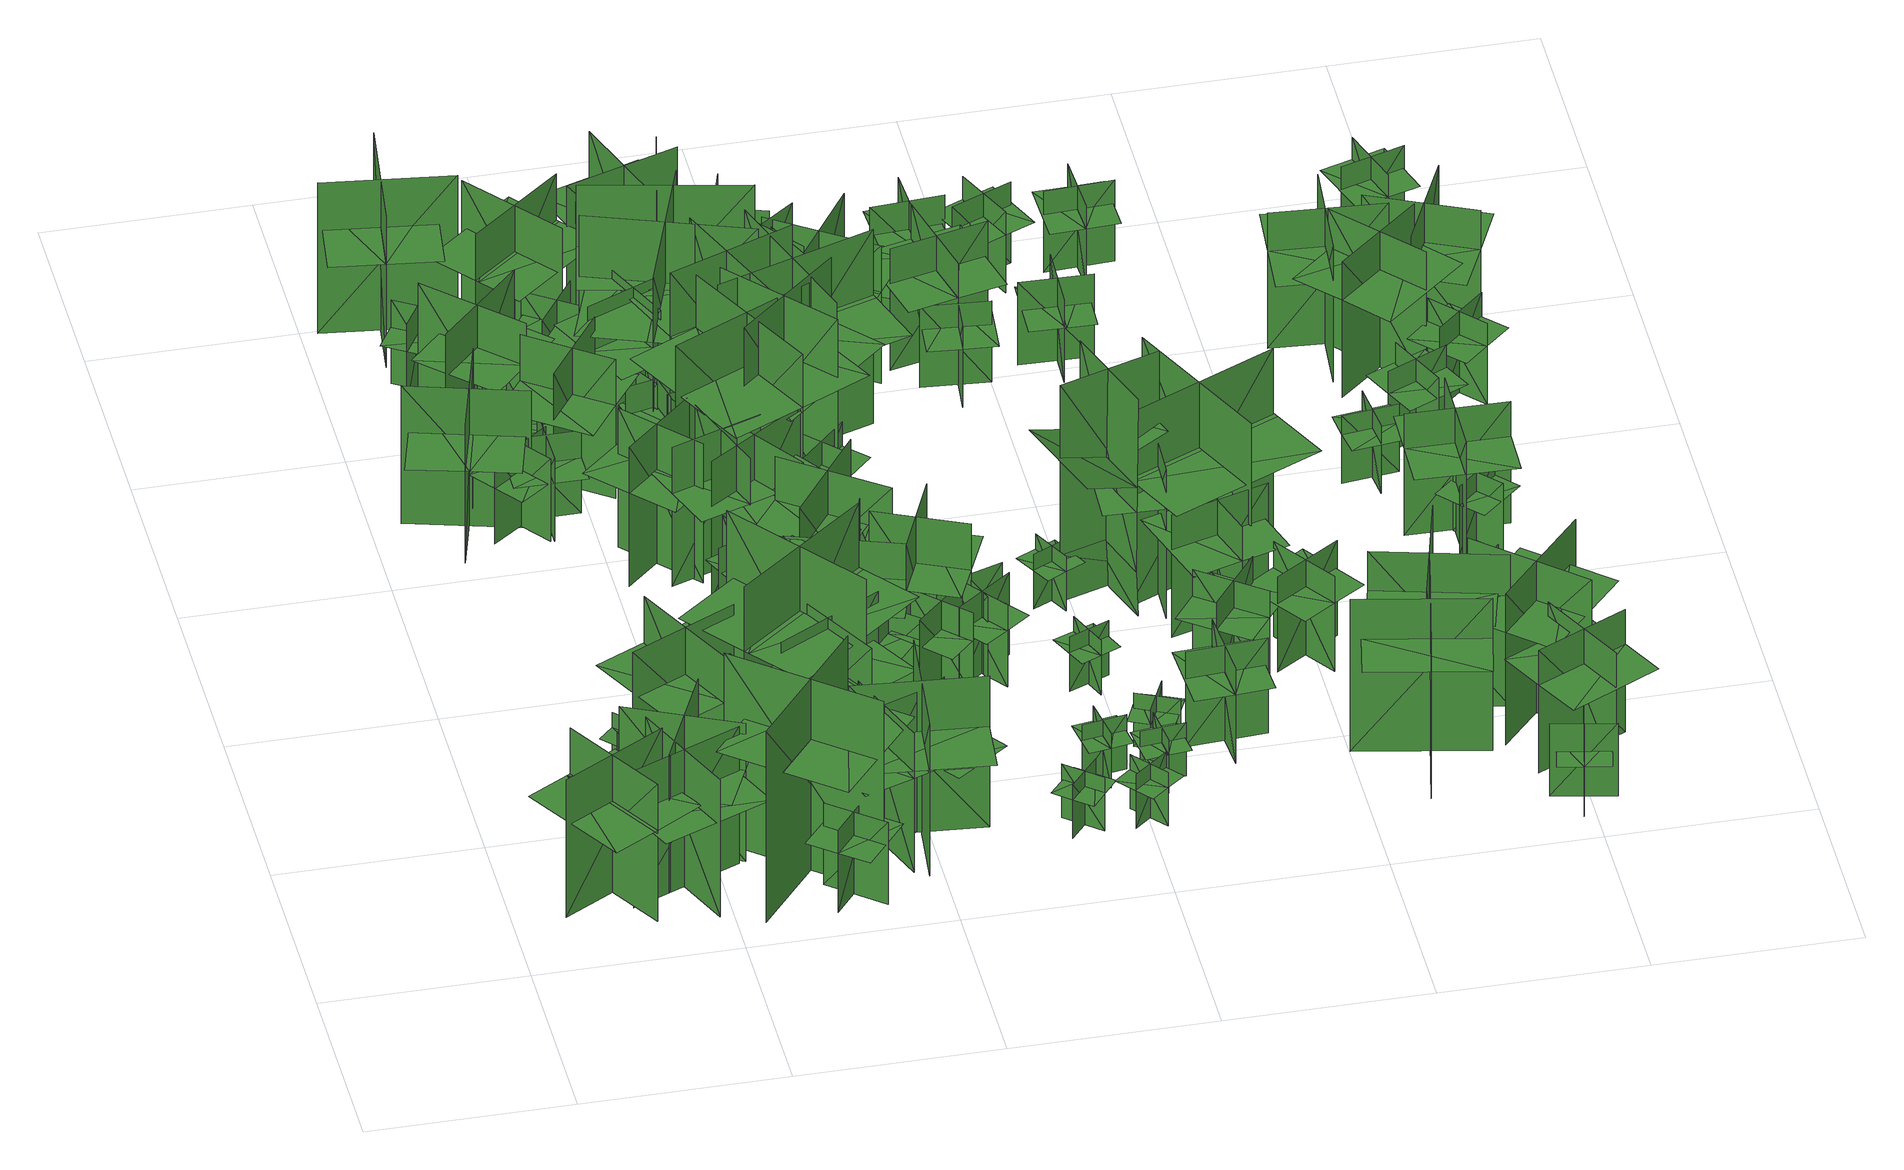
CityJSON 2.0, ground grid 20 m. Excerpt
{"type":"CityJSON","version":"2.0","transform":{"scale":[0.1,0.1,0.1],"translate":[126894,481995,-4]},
"CityObjects":{
"tree1":{"type":"SolitaryVegetationObject","geometry":[{"type":"MultiSurface","lod":"1","boundaries":[[[0,1,2]],[[0,2,3]],[[4,5,6]],[[4,6,7]],[[8,9,10]],[[8,10,11]],[[8,9,12]],[[8,12,13]]]}]},
"tree2":{"type":"SolitaryVegetationObject","geometry":[{"type":"MultiSurface","lod":"1","boundaries":[[[14,15,16]],[[14,16,17]],[[18,19,20]],[[18,20,21]],[[22,23,24]],[[22,24,25]],[[22,23,26]],[[22,26,27]]]}]},
"tree3":{"type":"SolitaryVegetationObject","geometry":[{"type":"MultiSurface","lod":"1","boundaries":[[[28,29,30]],[[28,30,31]],[[32,33,34]],[[32,34,35]],[[36,37,38]],[[36,38,39]],[[36,37,40]],[[36,40,41]]]}]},
"tree4":{"type":"SolitaryVegetationObject","geometry":[{"type":"MultiSurface","lod":"1","boundaries":[[[42,43,44]],[[42,44,45]],[[46,47,48]],[[46,48,49]],[[50,51,52]],[[50,52,53]],[[50,53,54]],[[50,54,55]]]}]},
"tree5":{"type":"SolitaryVegetationObject","geometry":[{"type":"MultiSurface","lod":"1","boundaries":[[[56,57,58]],[[56,58,59]],[[60,61,62]],[[60,62,63]],[[64,65,66]],[[64,66,67]],[[64,67,68]],[[64,68,69]]]}]},
"tree6":{"type":"SolitaryVegetationObject","geometry":[{"type":"MultiSurface","lod":"1","boundaries":[[[70,71,72]],[[70,72,73]],[[74,75,76]],[[74,76,77]],[[78,79,80]],[[78,80,81]],[[78,81,82]],[[78,82,83]]]}]},
"tree7":{"type":"SolitaryVegetationObject","geometry":[{"type":"MultiSurface","lod":"1","boundaries":[[[84,85,86]],[[84,86,87]],[[88,89,90]],[[88,90,91]],[[92,93,94]],[[92,94,95]],[[92,93,96]],[[92,96,97]]]}]},
"tree8":{"type":"SolitaryVegetationObject","geometry":[{"type":"MultiSurface","lod":"1","boundaries":[[[98,99,100]],[[98,100,101]],[[102,103,104]],[[102,104,105]],[[106,107,108]],[[106,108,109]],[[106,107,110]],[[106,110,111]]]}]},
"tree9":{"type":"SolitaryVegetationObject","geometry":[{"type":"MultiSurface","lod":"1","boundaries":[[[112,113,114]],[[112,114,115]],[[116,117,118]],[[116,118,119]],[[120,121,122]],[[120,122,123]],[[120,123,124]],[[120,124,125]]]}]},
"tree10":{"type":"SolitaryVegetationObject","geometry":[{"type":"MultiSurface","lod":"1","boundaries":[[[126,127,128]],[[126,128,129]],[[130,131,132]],[[130,132,133]],[[134,135,136]],[[134,136,137]],[[134,138,139]],[[134,139,135]]]}]},
"tree11":{"type":"SolitaryVegetationObject","geometry":[{"type":"MultiSurface","lod":"1","boundaries":[[[140,141,142]],[[140,142,143]],[[144,145,146]],[[144,146,147]],[[148,149,150]],[[148,150,151]],[[148,149,152]],[[148,152,153]]]}]},
"tree12":{"type":"SolitaryVegetationObject","geometry":[{"type":"MultiSurface","lod":"1","boundaries":[[[154,155,156]],[[154,156,157]],[[158,159,160]],[[158,160,161]],[[162,163,164]],[[162,164,165]],[[162,165,166]],[[162,166,167]]]}]},
"tree13":{"type":"SolitaryVegetationObject","geometry":[{"type":"MultiSurface","lod":"1","boundaries":[[[168,169,170]],[[168,170,171]],[[172,173,174]],[[172,174,175]],[[176,177,178]],[[176,178,179]],[[176,180,181]],[[176,181,177]]]}]},
"tree14":{"type":"SolitaryVegetationObject","geometry":[{"type":"MultiSurface","lod":"1","boundaries":[[[182,183,184]],[[182,184,185]],[[186,187,188]],[[186,188,189]],[[190,191,192]],[[190,192,193]],[[190,191,194]],[[190,194,195]]]}]},
"tree15":{"type":"SolitaryVegetationObject","geometry":[{"type":"MultiSurface","lod":"1","boundaries":[[[196,197,198]],[[196,198,199]],[[200,201,202]],[[200,202,203]],[[204,205,206]],[[204,206,207]],[[204,205,208]],[[204,208,209]]]}]},
"tree16":{"type":"SolitaryVegetationObject","geometry":[{"type":"MultiSurface","lod":"1","boundaries":[[[210,211,212]],[[210,212,213]],[[214,215,216]],[[214,216,217]],[[218,219,220]],[[218,220,221]],[[218,221,222]],[[218,222,223]]]}]},
"tree17":{"type":"SolitaryVegetationObject","geometry":[{"type":"MultiSurface","lod":"1","boundaries":[[[224,225,226]],[[224,226,227]],[[228,229,230]],[[228,230,231]],[[232,233,234]],[[232,234,235]],[[232,235,236]],[[232,236,237]]]}]},
"tree18":{"type":"SolitaryVegetationObject","geometry":[{"type":"MultiSurface","lod":"1","boundaries":[[[238,239,240]],[[238,240,241]],[[242,243,244]],[[242,244,245]],[[246,247,248]],[[246,248,249]],[[246,249,250]],[[246,250,251]]]}]},
"tree19":{"type":"SolitaryVegetationObject","geometry":[{"type":"MultiSurface","lod":"1","boundaries":[[[252,253,254]],[[252,254,255]],[[256,257,258]],[[256,258,259]],[[260,261,262]],[[260,262,263]],[[260,261,264]],[[260,264,265]]]}]},
"tree20":{"type":"SolitaryVegetationObject","geometry":[{"type":"MultiSurface","lod":"1","boundaries":[[[266,267,268]],[[266,268,269]],[[270,271,272]],[[270,272,273]],[[274,275,276]],[[274,276,277]],[[274,278,279]],[[274,279,275]]]}]},
"tree21":{"type":"SolitaryVegetationObject","geometry":[{"type":"MultiSurface","lod":"1","boundaries":[[[280,281,282]],[[280,282,283]],[[284,285,286]],[[284,286,287]],[[288,289,290]],[[288,290,291]],[[288,292,293]],[[288,293,289]]]}]},
"tree22":{"type":"SolitaryVegetationObject","geometry":[{"type":"MultiSurface","lod":"1","boundaries":[[[294,295,296]],[[294,296,297]],[[298,299,300]],[[298,300,301]],[[302,303,304]],[[302,304,305]],[[302,303,306]],[[302,306,307]]]}]},
"tree23":{"type":"SolitaryVegetationObject","geometry":[{"type":"MultiSurface","lod":"1","boundaries":[[[308,309,310]],[[308,310,311]],[[312,313,314]],[[312,314,315]],[[316,317,318]],[[316,318,319]],[[316,317,320]],[[316,320,321]]]}]},
"tree24":{"type":"SolitaryVegetationObject","geometry":[{"type":"MultiSurface","lod":"1","boundaries":[[[322,323,324]],[[322,324,325]],[[326,327,328]],[[326,328,329]],[[330,331,332]],[[330,332,333]],[[330,333,334]],[[330,334,335]]]}]},
"tree25":{"type":"SolitaryVegetationObject","geometry":[{"type":"MultiSurface","lod":"1","boundaries":[[[336,337,338]],[[336,338,339]],[[340,341,342]],[[340,342,343]],[[344,345,346]],[[344,346,347]],[[344,348,349]],[[344,349,345]]]}]},
"tree26":{"type":"SolitaryVegetationObject","geometry":[{"type":"MultiSurface","lod":"1","boundaries":[[[350,351,352]],[[350,352,353]],[[354,355,356]],[[354,356,357]],[[358,359,360]],[[358,360,361]],[[358,359,362]],[[358,362,363]]]}]},
"tree27":{"type":"SolitaryVegetationObject","geometry":[{"type":"MultiSurface","lod":"1","boundaries":[[[364,365,366]],[[364,366,367]],[[368,369,370]],[[368,370,371]],[[372,373,374]],[[372,374,375]],[[372,373,376]],[[372,376,377]]]}]},
"tree28":{"type":"SolitaryVegetationObject","geometry":[{"type":"MultiSurface","lod":"1","boundaries":[[[378,379,380]],[[378,380,381]],[[382,383,384]],[[382,384,385]],[[386,387,388]],[[386,388,389]],[[386,389,390]],[[386,390,391]]]}]},
"tree29":{"type":"SolitaryVegetationObject","geometry":[{"type":"MultiSurface","lod":"1","boundaries":[[[392,393,394]],[[392,394,395]],[[396,397,398]],[[396,398,399]],[[400,401,402]],[[400,402,403]],[[400,401,404]],[[400,404,405]]]}]},
"tree30":{"type":"SolitaryVegetationObject","geometry":[{"type":"MultiSurface","lod":"1","boundaries":[[[406,407,408]],[[406,408,409]],[[410,411,412]],[[410,412,413]],[[414,415,416]],[[414,416,417]],[[414,418,419]],[[414,419,415]]]}]},
"tree31":{"type":"SolitaryVegetationObject","geometry":[{"type":"MultiSurface","lod":"1","boundaries":[[[420,421,422]],[[420,422,423]],[[424,425,426]],[[424,426,427]],[[428,429,430]],[[428,430,431]],[[428,432,433]],[[428,433,429]]]}]},
"tree32":{"type":"SolitaryVegetationObject","geometry":[{"type":"MultiSurface","lod":"1","boundaries":[[[434,435,436]],[[434,436,437]],[[438,439,440]],[[438,440,441]],[[442,443,444]],[[442,444,445]],[[442,445,446]],[[442,446,447]]]}]},
"tree33":{"type":"SolitaryVegetationObject","geometry":[{"type":"MultiSurface","lod":"1","boundaries":[[[448,449,450]],[[448,450,451]],[[452,453,454]],[[452,454,455]],[[456,457,458]],[[456,458,459]],[[456,459,460]],[[456,460,461]]]}]},
"tree34":{"type":"SolitaryVegetationObject","geometry":[{"type":"MultiSurface","lod":"1","boundaries":[[[462,463,464]],[[462,464,465]],[[466,467,468]],[[466,468,469]],[[470,471,472]],[[470,472,473]],[[470,473,474]],[[470,474,475]]]}]},
"tree35":{"type":"SolitaryVegetationObject","geometry":[{"type":"MultiSurface","lod":"1","boundaries":[[[476,477,478]],[[476,478,479]],[[480,481,482]],[[480,482,483]],[[484,485,486]],[[484,486,487]],[[484,487,488]],[[484,488,489]]]}]},
"tree36":{"type":"SolitaryVegetationObject","geometry":[{"type":"MultiSurface","lod":"1","boundaries":[[[490,491,492]],[[490,492,493]],[[494,495,496]],[[494,496,497]],[[498,499,500]],[[498,500,501]],[[498,501,502]],[[498,502,503]]]}]},
"tree37":{"type":"SolitaryVegetationObject","geometry":[{"type":"MultiSurface","lod":"1","boundaries":[[[504,505,506]],[[504,506,507]],[[508,509,510]],[[508,510,511]],[[512,513,514]],[[512,514,515]],[[512,516,517]],[[512,517,513]]]}]},
"tree38":{"type":"SolitaryVegetationObject","geometry":[{"type":"MultiSurface","lod":"1","boundaries":[[[518,519,520]],[[518,520,521]],[[522,523,524]],[[522,524,525]],[[526,527,528]],[[526,528,529]],[[526,527,530]],[[526,530,531]]]}]},
"tree39":{"type":"SolitaryVegetationObject","geometry":[{"type":"MultiSurface","lod":"1","boundaries":[[[532,533,534]],[[532,534,535]],[[536,537,538]],[[536,538,539]],[[540,541,542]],[[540,542,543]],[[540,544,545]],[[540,545,541]]]}]},
"tree40":{"type":"SolitaryVegetationObject","geometry":[{"type":"MultiSurface","lod":"1","boundaries":[[[546,547,548]],[[546,548,549]],[[550,551,552]],[[550,552,553]],[[554,555,556]],[[554,556,557]],[[554,557,558]],[[554,558,559]]]}]},
"tree41":{"type":"SolitaryVegetationObject","geometry":[{"type":"MultiSurface","lod":"1","boundaries":[[[560,561,562]],[[560,562,563]],[[564,565,566]],[[564,566,567]],[[568,569,570]],[[568,570,571]],[[568,571,572]],[[568,572,573]]]}]},
"tree42":{"type":"SolitaryVegetationObject","geometry":[{"type":"MultiSurface","lod":"1","boundaries":[[[574,575,576]],[[574,576,577]],[[578,579,580]],[[578,580,581]],[[582,583,584]],[[582,584,585]],[[582,585,586]],[[582,586,587]]]}]},
"tree43":{"type":"SolitaryVegetationObject","geometry":[{"type":"MultiSurface","lod":"1","boundaries":[[[588,589,590]],[[588,590,591]],[[592,593,594]],[[592,594,595]],[[596,597,598]],[[596,598,599]],[[596,599,600]],[[596,600,601]]]}]},
"tree44":{"type":"SolitaryVegetationObject","geometry":[{"type":"MultiSurface","lod":"1","boundaries":[[[602,603,604]],[[602,604,605]],[[606,607,608]],[[606,608,609]],[[610,611,612]],[[610,612,613]],[[610,611,614]],[[610,614,615]]]}]},
"tree45":{"type":"SolitaryVegetationObject","geometry":[{"type":"MultiSurface","lod":"1","boundaries":[[[616,617,618]],[[616,618,619]],[[620,621,622]],[[620,622,623]],[[624,625,626]],[[624,626,627]],[[624,627,628]],[[624,628,629]]]}]},
"tree46":{"type":"SolitaryVegetationObject","geometry":[{"type":"MultiSurface","lod":"1","boundaries":[[[630,631,632]],[[630,632,633]],[[634,635,636]],[[634,636,637]],[[638,639,640]],[[638,640,641]],[[638,639,642]],[[638,642,643]]]}]},
"tree47":{"type":"SolitaryVegetationObject","geometry":[{"type":"MultiSurface","lod":"1","boundaries":[[[644,645,646]],[[644,646,647]],[[648,649,650]],[[648,650,651]],[[652,653,654]],[[652,654,655]],[[652,655,656]],[[652,656,657]]]}]},
"tree48":{"type":"SolitaryVegetationObject","geometry":[{"type":"MultiSurface","lod":"1","boundaries":[[[658,659,660]],[[658,660,661]],[[662,663,664]],[[662,664,665]],[[666,667,668]],[[666,668,669]],[[666,669,670]],[[666,670,671]]]}]},
"tree49":{"type":"SolitaryVegetationObject","geometry":[{"type":"MultiSurface","lod":"1","boundaries":[[[672,673,674]],[[672,674,675]],[[676,677,678]],[[676,678,679]],[[680,681,682]],[[680,682,683]],[[680,681,684]],[[680,684,685]]]}]},
"tree50":{"type":"SolitaryVegetationObject","geometry":[{"type":"MultiSurface","lod":"1","boundaries":[[[686,687,688]],[[686,688,689]],[[690,691,692]],[[690,692,693]],[[694,695,696]],[[694,696,697]],[[694,698,699]],[[694,699,695]]]}]},
"tree51":{"type":"SolitaryVegetationObject","geometry":[{"type":"MultiSurface","lod":"1","boundaries":[[[700,701,702]],[[700,702,703]],[[704,705,706]],[[704,706,707]],[[708,709,710]],[[708,710,711]],[[708,712,713]],[[708,713,709]]]}]},
"tree52":{"type":"SolitaryVegetationObject","geometry":[{"type":"MultiSurface","lod":"1","boundaries":[[[714,715,716]],[[714,716,717]],[[718,719,720]],[[718,720,721]],[[722,723,724]],[[722,724,725]],[[722,725,726]],[[722,726,727]]]}]},
"tree53":{"type":"SolitaryVegetationObject","geometry":[{"type":"MultiSurface","lod":"1","boundaries":[[[728,729,730]],[[728,730,731]],[[732,733,734]],[[732,734,735]],[[736,737,738]],[[736,738,739]],[[736,739,740]],[[736,740,741]]]}]},
"tree54":{"type":"SolitaryVegetationObject","geometry":[{"type":"MultiSurface","lod":"1","boundaries":[[[742,743,744]],[[742,744,745]],[[746,747,748]],[[746,748,749]],[[750,751,752]],[[750,752,753]],[[750,754,755]],[[750,755,751]]]}]},
"tree55":{"type":"SolitaryVegetationObject","geometry":[{"type":"MultiSurface","lod":"1","boundaries":[[[756,757,758]],[[756,758,759]],[[760,761,762]],[[760,762,763]],[[764,765,766]],[[764,766,767]],[[764,767,768]],[[764,768,769]]]}]},
"tree56":{"type":"SolitaryVegetationObject","geometry":[{"type":"MultiSurface","lod":"1","boundaries":[[[770,771,772]],[[770,772,773]],[[774,775,776]],[[774,776,777]],[[778,779,780]],[[778,780,781]],[[778,779,782]],[[778,782,783]]]}]},
"tree57":{"type":"SolitaryVegetationObject","geometry":[{"type":"MultiSurface","lod":"1","boundaries":[[[784,785,786]],[[784,786,787]],[[788,789,790]],[[788,790,791]],[[792,793,794]],[[792,794,795]],[[792,795,796]],[[792,796,797]]]}]},
"tree58":{"type":"SolitaryVegetationObject","geometry":[{"type":"MultiSurface","lod":"1","boundaries":[[[798,799,800]],[[798,800,801]],[[802,803,804]],[[802,804,805]],[[806,807,808]],[[806,808,809]],[[806,809,810]],[[806,810,811]]]}]},
"tree59":{"type":"SolitaryVegetationObject","geometry":[{"type":"MultiSurface","lod":"1","boundaries":[[[812,813,814]],[[812,814,815]],[[816,817,818]],[[816,818,819]],[[820,821,822]],[[820,822,823]],[[820,823,824]],[[820,824,825]]]}]},
"tree60":{"type":"SolitaryVegetationObject","geometry":[{"type":"MultiSurface","lod":"1","boundaries":[[[826,827,828]],[[826,828,829]],[[830,831,832]],[[830,832,833]],[[834,835,836]],[[834,836,837]],[[834,837,838]],[[834,838,839]]]}]},
"tree61":{"type":"SolitaryVegetationObject","geometry":[{"type":"MultiSurface","lod":"1","boundaries":[[[840,841,842]],[[840,842,843]],[[844,845,846]],[[844,846,847]],[[848,849,850]],[[848,850,851]],[[848,849,852]],[[848,852,853]]]}]},
"tree62":{"type":"SolitaryVegetationObject","geometry":[{"type":"MultiSurface","lod":"1","boundaries":[[[854,855,856]],[[854,856,857]],[[858,859,860]],[[858,860,861]],[[862,863,864]],[[862,864,865]],[[862,865,866]],[[862,866,867]]]}]},
"tree63":{"type":"SolitaryVegetationObject","geometry":[{"type":"MultiSurface","lod":"1","boundaries":[[[868,869,870]],[[868,870,871]],[[872,873,874]],[[872,874,875]],[[876,877,878]],[[876,878,879]],[[876,879,880]],[[876,880,881]]]}]},
"tree64":{"type":"SolitaryVegetationObject","geometry":[{"type":"MultiSurface","lod":"1","boundaries":[[[882,883,884]],[[882,884,885]],[[886,887,888]],[[886,888,889]],[[890,891,892]],[[890,892,893]],[[890,894,895]],[[890,895,891]]]}]},
"tree65":{"type":"SolitaryVegetationObject","geometry":[{"type":"MultiSurface","lod":"1","boundaries":[[[896,897,898]],[[896,898,899]],[[900,901,902]],[[900,902,903]],[[904,905,906]],[[904,906,907]],[[904,908,909]],[[904,909,905]]]}]},
"tree66":{"type":"SolitaryVegetationObject","geometry":[{"type":"MultiSurface","lod":"1","boundaries":[[[910,911,912]],[[910,912,913]],[[914,915,916]],[[914,916,917]],[[918,919,920]],[[918,920,921]],[[918,921,922]],[[918,922,923]]]}]},
"tree67":{"type":"SolitaryVegetationObject","geometry":[{"type":"MultiSurface","lod":"1","boundaries":[[[924,925,926]],[[924,926,927]],[[928,929,930]],[[928,930,931]],[[932,933,934]],[[932,934,935]],[[932,935,936]],[[932,936,937]]]}]},
"tree68":{"type":"SolitaryVegetationObject","geometry":[{"type":"MultiSurface","lod":"1","boundaries":[[[938,939,940]],[[938,940,941]],[[942,943,944]],[[942,944,945]],[[946,947,948]],[[946,948,949]],[[946,947,950]],[[946,950,951]]]}]},
"tree69":{"type":"SolitaryVegetationObject","geometry":[{"type":"MultiSurface","lod":"1","boundaries":[[[952,953,954]],[[952,954,955]],[[956,957,958]],[[956,958,959]],[[960,961,962]],[[960,962,963]],[[960,963,964]],[[960,964,965]]]}]},
"tree70":{"type":"SolitaryVegetationObject","geometry":[{"type":"MultiSurface","lod":"1","boundaries":[[[966,967,968]],[[966,968,969]],[[970,971,972]],[[970,972,973]],[[974,975,976]],[[974,976,977]],[[974,977,978]],[[974,978,979]]]}]},
"tree71":{"type":"SolitaryVegetationObject","geometry":[{"type":"MultiSurface","lod":"1","boundaries":[[[980,981,982]],[[980,982,983]],[[984,985,986]],[[984,986,987]],[[988,989,990]],[[988,990,991]],[[988,989,992]],[[988,992,993]]]}]},
"tree72":{"type":"SolitaryVegetationObject","geometry":[{"type":"MultiSurface","lod":"1","boundaries":[[[994,995,996]],[[994,996,997]],[[998,999,1000]],[[998,1000,1001]],[[1002,1003,1004]],[[1002,1004,1005]],[[1002,1005,1006]],[[1002,1006,1007]]]}]},
"tree73":{"type":"SolitaryVegetationObject","geometry":[{"type":"MultiSurface","lod":"1","boundaries":[[[1008,1009,1010]],[[1008,1010,1011]],[[1012,1013,1014]],[[1012,1014,1015]],[[1016,1017,1018]],[[1016,1018,1019]],[[1016,1019,1020]],[[1016,1020,1021]]]}]},
"tree74":{"type":"SolitaryVegetationObject","geometry":[{"type":"MultiSurface","lod":"1","boundaries":[[[1022,1023,1024]],[[1022,1024,1025]],[[1026,1027,1028]],[[1026,1028,1029]],[[1030,1031,1027]],[[1030,1027,1026]],[[1032,1033,1023]],[[1032,1023,1022]],[[1034,1035,1036]],[[1034,1036,1037]],[[1038,1039,1040]],[[1038,1040,1041]]]}]},
"tree75":{"type":"SolitaryVegetationObject","geometry":[{"type":"MultiSurface","lod":"1","boundaries":[[[1042,1043,1044]],[[1042,1044,1045]],[[1046,1047,1048]],[[1046,1048,1049]],[[1050,1051,1052]],[[1050,1052,1053]],[[1050,1051,1054]],[[1050,1054,1055]]]}]},
"tree76":{"type":"SolitaryVegetationObject","geometry":[{"type":"MultiSurface","lod":"1","boundaries":[[[1056,1057,1058]],[[1056,1058,1059]],[[1060,1061,1062]],[[1060,1062,1063]],[[1064,1065,1066]],[[1064,1066,1067]],[[1064,1067,1068]],[[1064,1068,1069]]]}]},
"tree77":{"type":"SolitaryVegetationObject","geometry":[{"type":"MultiSurface","lod":"1","boundaries":[[[1070,1071,1072]],[[1070,1072,1073]],[[1074,1075,1076]],[[1074,1076,1077]],[[1078,1079,1080]],[[1078,1080,1081]],[[1078,1081,1082]],[[1078,1082,1083]]]}]},
"tree78":{"type":"SolitaryVegetationObject","geometry":[{"type":"MultiSurface","lod":"1","boundaries":[[[1084,1085,1086]],[[1084,1086,1087]],[[1088,1089,1090]],[[1088,1090,1091]],[[1092,1093,1094]],[[1092,1094,1095]],[[1092,1093,1096]],[[1092,1096,1097]]]}]},
"tree79":{"type":"SolitaryVegetationObject","geometry":[{"type":"MultiSurface","lod":"1","boundaries":[[[1098,1099,1100]],[[1098,1100,1101]],[[1102,1103,1104]],[[1102,1104,1105]],[[1106,1107,1108]],[[1106,1108,1109]],[[1106,1109,1110]],[[1106,1110,1111]]]}]},
"tree80":{"type":"SolitaryVegetationObject","geometry":[{"type":"MultiSurface","lod":"1","boundaries":[[[1112,1113,1114]],[[1112,1114,1115]],[[1116,1117,1118]],[[1116,1118,1119]],[[1120,1121,1122]],[[1120,1122,1123]],[[1120,1123,1124]],[[1120,1124,1125]]]}]},
"tree81":{"type":"SolitaryVegetationObject","geometry":[{"type":"MultiSurface","lod":"1","boundaries":[[[1126,1127,1128]],[[1126,1128,1129]],[[1130,1131,1132]],[[1130,1132,1133]],[[1134,1135,1136]],[[1134,1136,1137]],[[1134,1137,1138]],[[1134,1138,1139]]]}]},
"tree82":{"type":"SolitaryVegetationObject","geometry":[{"type":"MultiSurface","lod":"1","boundaries":[[[1140,1141,1142]],[[1140,1142,1143]],[[1144,1145,1146]],[[1144,1146,1147]],[[1148,1149,1150]],[[1148,1150,1151]],[[1148,1149,1152]],[[1148,1152,1153]]]}]},
"tree83":{"type":"SolitaryVegetationObject","geometry":[{"type":"MultiSurface","lod":"1","boundaries":[[[1154,1155,1156]],[[1154,1156,1157]],[[1158,1159,1160]],[[1158,1160,1161]],[[1162,1163,1164]],[[1162,1164,1165]],[[1162,1163,1166]],[[1162,1166,1167]]]}]},
"tree84":{"type":"SolitaryVegetationObject","geometry":[{"type":"MultiSurface","lod":"1","boundaries":[[[1168,1169,1170]],[[1168,1170,1171]],[[1172,1173,1174]],[[1172,1174,1175]],[[1176,1177,1178]],[[1176,1178,1179]],[[1176,1179,1180]],[[1176,1180,1181]]]}]},
"tree85":{"type":"SolitaryVegetationObject","geometry":[{"type":"MultiSurface","lod":"1","boundaries":[[[1182,1183,1184]],[[1182,1184,1185]],[[1186,1187,1188]],[[1186,1188,1189]],[[1190,1191,1192]],[[1190,1192,1193]],[[1190,1191,1194]],[[1190,1194,1195]]]}]},
"tree86":{"type":"SolitaryVegetationObject","geometry":[{"type":"MultiSurface","lod":"1","boundaries":[[[1196,1197,1198]],[[1196,1198,1199]],[[1200,1201,1202]],[[1200,1202,1203]],[[1204,1205,1206]],[[1204,1206,1207]],[[1204,1207,1208]],[[1204,1208,1209]]]}]},
"tree87":{"type":"SolitaryVegetationObject","geometry":[{"type":"MultiSurface","lod":"1","boundaries":[[[1210,1211,1212]],[[1210,1212,1213]],[[1214,1215,1216]],[[1214,1216,1217]],[[1218,1219,1220]],[[1218,1220,1221]],[[1218,1222,1223]],[[1218,1223,1219]]]}]},
"tree88":{"type":"SolitaryVegetationObject","geometry":[{"type":"MultiSurface","lod":"1","boundaries":[[[1224,1225,1226]],[[1224,1226,1227]],[[1228,1229,1230]],[[1228,1230,1231]],[[1232,1233,1234]],[[1232,1234,1235]],[[1232,1236,1237]],[[1232,1237,1233]]]}]},
"tree89":{"type":"SolitaryVegetationObject","geometry":[{"type":"MultiSurface","lod":"1","boundaries":[[[1238,1239,1240]],[[1238,1240,1241]],[[1242,1243,1244]],[[1242,1244,1245]],[[1246,1247,1248]],[[1246,1248,1249]],[[1246,1249,1250]],[[1246,1250,1251]]]}]},
"tree90":{"type":"SolitaryVegetationObject","geometry":[{"type":"MultiSurface","lod":"1","boundaries":[[[1252,1253,1254]],[[1252,1254,1255]],[[1256,1257,1258]],[[1256,1258,1259]],[[1260,1261,1262]],[[1260,1262,1263]],[[1260,1263,1264]],[[1260,1264,1265]]]}]},
"tree91":{"type":"SolitaryVegetationObject","geometry":[{"type":"MultiSurface","lod":"1","boundaries":[[[1266,1267,1268]],[[1266,1268,1269]],[[1270,1271,1272]],[[1270,1272,1273]],[[1274,1275,1276]],[[1274,1276,1277]],[[1274,1278,1279]],[[1274,1279,1275]]]}]},
"tree92":{"type":"SolitaryVegetationObject","geometry":[{"type":"MultiSurface","lod":"1","boundaries":[[[1280,1281,1282]],[[1280,1282,1283]],[[1284,1285,1286]],[[1284,1286,1287]],[[1288,1289,1290]],[[1288,1290,1291]],[[1288,1292,1293]],[[1288,1293,1289]]]}]},
"tree93":{"type":"SolitaryVegetationObject","geometry":[{"type":"MultiSurface","lod":"1","boundaries":[[[1294,1295,1296]],[[1294,1296,1297]],[[1298,1299,1300]],[[1298,1300,1301]],[[1302,1303,1304]],[[1302,1304,1305]],[[1302,1305,1306]],[[1302,1306,1307]]]}]},
"tree94":{"type":"SolitaryVegetationObject","geometry":[{"type":"MultiSurface","lod":"1","boundaries":[[[1308,1309,1310]],[[1308,1310,1311]],[[1312,1313,1314]],[[1312,1314,1315]],[[1316,1317,1318]],[[1316,1318,1319]],[[1316,1319,1320]],[[1316,1320,1321]]]}]},
"tree95":{"type":"SolitaryVegetationObject","geometry":[{"type":"MultiSurface","lod":"1","boundaries":[[[1322,1323,1324]],[[1322,1324,1325]],[[1326,1327,1328]],[[1326,1328,1329]],[[1330,1331,1332]],[[1330,1332,1333]],[[1330,1333,1334]],[[1330,1334,1335]]]}]},
"tree96":{"type":"SolitaryVegetationObject","geometry":[{"type":"MultiSurface","lod":"1","boundaries":[[[1336,1337,1338]],[[1336,1338,1339]],[[1340,1341,1342]],[[1340,1342,1343]],[[1344,1345,1346]],[[1344,1346,1347]],[[1344,1347,1348]],[[1344,1348,1349]]]}]},
"tree97":{"type":"SolitaryVegetationObject","geometry":[{"type":"MultiSurface","lod":"1","boundaries":[[[1350,1351,1352]],[[1350,1352,1353]],[[1354,1355,1356]],[[1354,1356,1357]],[[1358,1359,1360]],[[1358,1360,1361]],[[1358,1361,1362]],[[1358,1362,1363]]]}]},
"tree98":{"type":"SolitaryVegetationObject","geometry":[{"type":"MultiSurface","lod":"1","boundaries":[[[1364,1365,1366]],[[1364,1366,1367]],[[1368,1369,1370]],[[1368,1370,1371]],[[1372,1373,1374]],[[1372,1374,1375]],[[1372,1375,1376]],[[1372,1376,1377]]]}]},
"tree99":{"type":"SolitaryVegetationObject","geometry":[{"type":"MultiSurface","lod":"1","boundaries":[[[1378,1379,1380]],[[1378,1380,1381]],[[1382,1383,1384]],[[1382,1384,1385]],[[1386,1387,1388]],[[1386,1388,1389]],[[1386,1389,1390]],[[1386,1390,1391]]]}]},
"tree100":{"type":"SolitaryVegetationObject","geometry":[{"type":"MultiSurface","lod":"1","boundaries":[[[1392,1393,1394]],[[1392,1394,1395]],[[1396,1397,1398]],[[1396,1398,1399]],[[1400,1401,1402]],[[1400,1402,1403]],[[1400,1403,1404]],[[1400,1404,1405]]]}]},
"tree101":{"type":"SolitaryVegetationObject","geometry":[{"type":"MultiSurface","lod":"1","boundaries":[[[1406,1407,1408]],[[1406,1408,1409]],[[1410,1411,1412]],[[1410,1412,1413]],[[1414,1415,1416]],[[1414,1416,1417]],[[1414,1417,1418]],[[1414,1418,1419]]]}]},
"tree102":{"type":"SolitaryVegetationObject","geometry":[{"type":"MultiSurface","lod":"1","boundaries":[[[1420,1421,1422]],[[1420,1422,1423]],[[1424,1425,1426]],[[1424,1426,1427]],[[1428,1429,1430]],[[1428,1430,1431]],[[1428,1431,1432]],[[1428,1432,1433]]]}]}
},
"vertices":[
[66,139,15],[126,38,15],[126,38,171],[66,139,171],[46,62,15],[148,121,15],[148,121,171],[46,62,171],[63,137,119],[123,36,119],[173,66,119],[114,167,119],[82,12,119],[22,113,119],
[110,68,11],[218,114,11],[218,114,167],[110,68,167],[184,38,11],[138,146,11],[138,146,167],[184,38,167],[111,64,115],[219,110,115],[196,164,115],[88,118,115],[238,66,115],[130,21,115],
[224,113,13],[117,163,13],[117,163,170],[224,113,170],[196,188,13],[146,81,13],[146,81,170],[196,188,170],[225,116,117],[119,166,117],[94,113,117],[200,63,117],[139,209,117],[245,159,117],
[166,280,12],[134,250,12],[134,250,74],[166,280,74],[136,281,12],[167,249,12],[167,249,74],[136,281,74],[136,281,57],[121,266,57],[151,234,57],[167,249,57],[183,265,57],[152,297,57],
[165,247,12],[169,291,12],[169,291,73],[165,247,73],[188,266,12],[144,269,12],[144,269,73],[188,266,73],[188,266,56],[190,288,56],[145,291,56],[144,269,56],[142,247,56],[186,244,56],
[190,251,13],[150,269,13],[150,269,74],[190,251,74],[180,278,13],[162,238,13],[162,238,74],[180,278,74],[180,278,57],[159,287,57],[142,247,57],[162,238,57],[182,229,57],[200,270,57],
[228,223,8],[176,328,8],[176,328,165],[228,223,165],[253,299,8],[148,247,8],[148,247,165],[253,299,165],[231,225,112],[179,330,112],[126,304,112],[179,199,112],[221,351,112],[274,246,112],
[73,623,4],[105,736,4],[105,736,160],[73,623,160],[143,662,4],[29,694,4],[29,694,160],[143,662,160],[77,622,108],[108,735,108],[52,751,108],[20,637,108],[154,722,108],[123,609,108],
[338,46,9],[212,149,9],[212,149,226],[338,46,226],[327,150,9],[327,150,226],[224,24,226],[224,24,9],[327,150,158],[275,193,158],[192,92,158],[245,49,158],[297,6,158],[380,106,158],
[131,709,13],[76,723,13],[76,723,108],[131,709,108],[108,747,13],[95,691,13],[95,691,108],[108,747,108],[108,747,77],[95,691,77],[125,684,77],[138,739,77],[78,754,77],[64,699,77],
[160,677,12],[103,635,12],[103,635,106],[160,677,106],[112,684,12],[154,628,12],[154,628,106],[112,684,106],[158,679,75],[102,637,75],[123,609,75],[179,651,75],[85,660,75],[141,702,75],
[288,73,6],[339,31,6],[339,31,99],[288,73,99],[292,29,6],[334,81,6],[334,81,99],[292,29,99],[292,29,73],[318,8,73],[360,60,73],[334,81,73],[308,101,73],[266,50,73],
[67,846,18],[97,895,18],[97,895,113],[67,846,113],[109,856,18],[61,886,18],[61,886,113],[109,856,113],[109,856,82],[61,886,82],[45,860,82],[93,830,82],[126,883,82],[77,913,82],
[190,663,13],[120,663,13],[120,663,107],[190,663,107],[156,697,13],[157,626,13],[157,626,107],[156,697,107],[190,665,76],[120,665,76],[120,630,76],[190,630,76],[120,693,76],[190,694,76],
[319,217,12],[258,252,12],[258,252,106],[319,217,106],[306,263,12],[272,202,12],[272,202,106],[306,263,106],[320,219,74],[259,254,74],[242,223,74],[303,189,74],[273,279,74],[334,244,74],
[82,748,16],[164,831,16],[164,831,171],[82,748,171],[157,749,16],[157,749,171],[74,830,171],[74,830,16],[157,749,123],[191,783,123],[125,848,123],[91,814,123],[57,779,123],[123,714,123],
[140,753,15],[146,699,15],[146,699,108],[140,753,108],[117,725,15],[117,725,108],[171,731,108],[171,731,15],[119,725,78],[122,703,78],[165,707,78],[163,730,78],[160,752,78],[117,748,78],
[12,976,17],[139,960,17],[139,960,188],[12,976,188],[62,912,17],[62,912,188],[78,1039,188],[78,1039,17],[62,912,134],[115,905,134],[128,1007,134],[75,1013,134],[22,1020,134],[9,919,134],
[169,751,15],[158,682,15],[158,682,109],[169,751,109],[130,724,15],[200,712,15],[200,712,109],[130,724,109],[167,752,78],[155,682,78],[190,676,78],[202,746,78],[127,687,78],[139,757,78],
[306,101,8],[394,134,8],[394,134,166],[306,101,166],[372,71,8],[339,160,8],[339,160,166],[372,71,166],[372,71,115],[339,160,115],[290,142,115],[323,53,115],[420,89,115],[387,178,115],
[220,744,14],[165,667,14],[165,667,172],[220,744,172],[148,732,14],[225,677,14],[225,677,172],[148,732,172],[148,732,120],[225,677,120],[256,719,120],[178,774,120],[118,690,120],[195,635,120],
[251,243,7],[380,346,7],[380,346,226],[251,243,226],[362,231,7],[260,360,7],[260,360,226],[362,231,226],[254,239,153],[383,342,153],[331,406,153],[203,304,153],[424,290,153],[296,187,153],
[305,310,9],[362,207,9],[362,207,165],[305,310,165],[283,233,9],[386,290,9],[386,290,165],[283,233,165],[302,308,113],[359,206,113],[410,234,113],[353,337,113],[317,182,113],[260,285,113],
[346,335,10],[277,344,10],[277,344,103],[346,335,103],[319,370,10],[319,370,103],[310,301,103],[310,301,10],[319,370,74],[290,374,74],[283,319,74],[312,315,74],[341,311,74],[348,367,74],
[277,541,9],[213,611,9],[213,611,167],[277,541,167],[280,614,9],[210,550,9],[210,550,167],[280,614,167],[280,614,115],[210,550,115],[245,512,115],[315,576,115],[245,652,115],[175,588,115],
[454,125,7],[325,137,7],[325,137,179],[454,125,179],[398,193,7],[385,64,7],[385,64,179],[398,193,179],[454,129,122],[325,142,122],[319,77,122],[448,65,122],[330,194,122],[459,181,122],
[373,316,10],[321,268,10],[321,268,104],[373,316,104],[325,318,10],[373,266,10],[373,266,104],[325,318,104],[371,318,72],[319,270,72],[343,244,72],[395,292,72],[300,291,72],[352,339,72],
[276,469,8],[340,497,8],[340,497,101],[276,469,101],[318,453,8],[318,453,101],[290,517,101],[290,517,8],[318,453,72],[345,465,72],[322,516,72],[295,504,72],[269,492,72],[291,441,72],
[139,882,21],[230,956,21],[230,956,178],[139,882,178],[218,874,21],[144,965,21],[144,965,178],[218,874,178],[141,879,126],[232,953,126],[195,999,126],[104,924,126],[262,917,126],[171,842,126],
[271,614,13],[298,564,13],[298,564,108],[271,614,108],[259,573,13],[309,600,13],[309,600,108],[259,573,108],[259,573,77],[309,600,77],[294,627,77],[244,600,77],[274,545,77],[324,572,77],
[248,540,10],[337,572,10],[337,572,168],[248,540,168],[314,509,10],[282,599,10],[282,599,168],[314,509,168],[314,509,116],[282,599,116],[233,581,116],[265,492,116],[362,527,116],[331,616,116],
[235,843,16],[181,880,16],[181,880,108],[235,843,108],[228,886,16],[190,832,16],[190,832,108],[228,886,108],[228,886,82],[200,905,82],[163,850,82],[190,832,82],[217,813,82],[255,867,82],
[388,223,14],[437,178,14],[437,178,106],[388,223,106],[390,179,14],[434,228,14],[434,228,106],[390,179,106],[390,179,81],[414,156,81],[459,205,81],[434,228,81],[410,250,81],[365,201,81],
[410,183,10],[449,130,10],[449,130,102],[410,183,102],[403,140,10],[457,179,10],[457,179,102],[403,140,102],[403,140,76],[423,113,76],[476,152,76],[457,179,76],[437,206,76],[384,167,76],
[245,762,16],[272,715,16],[272,715,109],[245,762,109],[236,728,16],[236,728,109],[283,754,109],[283,754,16],[238,729,79],[249,709,79],[286,730,79],[275,750,79],[264,770,79],[226,748,79],
[314,492,11],[347,521,11],[347,521,73],[314,492,73],[343,490,11],[313,523,11],[313,523,73],[343,490,73],[343,490,55],[360,505,55],[330,538,55],[313,523,55],[297,508,55],[327,475,55],
[242,713,16],[298,726,16],[298,726,111],[242,713,111],[279,690,16],[267,745,16],[267,745,111],[279,690,111],[279,690,80],[267,745,80],[237,739,80],[249,683,80],[310,697,80],[297,752,80],
[294,591,10],[360,494,10],[360,494,167],[294,591,167],[279,513,10],[376,579,10],[376,579,167],[279,513,167],[290,589,115],[357,492,115],[405,525,115],[339,622,115],[317,465,115],[251,562,115],
[243,828,14],[281,741,14],[281,741,172],[243,828,172],[217,760,14],[304,798,14],[304,798,172],[217,760,172],[217,760,121],[304,798,121],[283,846,121],[196,807,121],[238,712,121],[325,751,121],
[366,333,1],[402,444,1],[402,444,156],[366,333,156],[432,367,1],[432,367,156],[322,403,156],[322,403,1],[432,367,107],[447,414,107],[359,442,107],[344,396,107],[329,350,107],[417,321,107],
[385,376,3],[438,330,3],[438,330,96],[385,376,96],[389,331,3],[389,331,96],[434,384,96],[434,384,3],[389,331,67],[411,312,67],[447,355,67],[425,374,67],[403,393,67],[367,350,67],
[410,519,12],[342,426,12],[342,426,167],[410,519,167],[337,508,12],[337,508,167],[431,439,167],[431,439,12],[337,508,118],[308,469,118],[383,414,118],[412,453,118],[440,492,118],[365,547,118],
[323,676,17],[303,743,17],[303,743,110],[323,676,110],[344,715,17],[344,715,110],[277,696,110],[277,696,17],[344,715,81],[336,743,81],[282,728,81],[290,700,81],[299,672,81],[352,687,81],
[378,421,9],[438,383,9],[438,383,103],[378,421,103],[389,374,9],[427,434,9],[427,434,103],[389,374,103],[377,419,72],[437,381,72],[456,411,72],[396,449,72],[422,357,72],[362,395,72],
[403,462,10],[406,385,10],[406,385,118],[403,462,118],[368,424,10],[445,428,10],[445,428,118],[368,424,118],[368,424,88],[369,386,88],[447,389,88],[445,428,88],[443,467,88],[366,463,88],
[323,869,11],[268,714,11],[268,714,231],[323,869,231],[222,821,11],[377,766,11],[377,766,231],[222,821,231],[318,871,157],[263,716,157],[341,688,157],[396,843,157],[200,739,157],[256,893,157],
[406,680,13],[267,612,13],[267,612,228],[406,680,228],[308,714,13],[377,575,13],[377,575,228],[308,714,228],[308,714,168],[239,680,168],[308,541,168],[377,575,168],[447,609,168],[378,748,168],
[316,923,14],[282,764,14],[282,764,231],[316,923,231],[229,866,14],[229,866,231],[388,832,231],[388,832,14],[229,866,162],[215,800,162],[342,773,162],[356,839,162],[370,906,162],[243,932,162],
[481,321,9],[431,371,9],[431,371,103],[481,321,103],[481,369,9],[431,320,9],[431,320,103],[481,369,103],[482,323,71],[433,373,71],[408,348,71],[457,298,71],[453,393,71],[502,343,71],
[490,370,9],[403,409,9],[403,409,167],[490,370,167],[463,438,9],[425,351,9],[425,351,167],[463,438,167],[463,438,115],[425,351,115],[472,330,115],[511,417,115],[416,459,115],[377,373,115],
[368,670,12],[319,793,12],[319,793,233],[368,670,233],[408,763,12],[284,715,12],[284,715,233],[408,763,233],[408,763,161],[284,715,161],[311,647,161],[435,696,161],[381,831,161],[258,782,161],
[554,92,11],[520,120,11],[520,120,72],[554,92,72],[552,121,11],[523,87,11],[523,87,72],[552,121,72],[552,121,55],[535,135,55],[506,101,55],[523,87,55],[540,73,55],[568,107,55],
[391,657,16],[317,746,16],[317,746,171],[391,657,171],[398,731,16],[398,731,171],[308,657,171],[308,657,16],[398,731,122],[367,768,122],[295,709,122],[326,672,122],[357,634,122],[429,694,122],
[432,706,13],[332,618,13],[332,618,234],[432,706,234],[330,712,13],[418,612,13],[418,612,234],[330,712,234],[330,712,162],[418,612,162],[472,660,162],[384,760,162],[276,663,162],[364,564,162],
[378,578,15],[425,625,15],[425,625,107],[378,578,107],[422,577,15],[376,625,15],[376,625,107],[422,577,107],[422,577,81],[446,601,81],[400,648,81],[376,625,81],[352,602,81],[398,554,81],
[313,910,16],[275,1021,16],[275,1021,172],[313,910,172],[348,981,16],[237,944,16],[237,944,172],[348,981,172],[316,911,120],[279,1022,120],[223,1003,120],[261,892,120],[324,1037,120],[361,926,120],
[390,689,13],[367,797,13],[367,797,167],[390,689,167],[430,750,13],[322,728,13],[322,728,167],[430,750,167],[430,750,124],[419,804,124],[311,782,124],[322,728,124],[333,673,124],[442,696,124],
[477,407,11],[499,341,11],[499,341,104],[477,407,104],[457,367,11],[457,367,104],[523,389,104],[523,389,11],[457,367,75],[466,340,75],[519,357,75],[510,385,75],[501,412,75],[448,395,75],
[470,331,11],[526,373,11],[526,373,104],[470,331,104],[514,325,11],[514,325,104],[472,381,104],[472,381,11],[514,325,75],[538,343,75],[504,387,75],[481,370,75],[457,352,75],[491,308,75],
[402,757,15],[322,841,15],[322,841,170],[402,757,170],[404,831,15],[404,831,170],[320,751,170],[320,751,15],[404,831,121],[371,867,121],[303,803,121],[337,767,121],[370,732,121],[437,796,121],
[323,691,11],[479,743,11],[479,743,231],[323,691,231],[423,641,11],[371,797,11],[371,797,231],[423,641,231],[324,686,157],[481,738,157],[455,816,157],[299,764,157],[501,675,157],[345,623,157],
[550,170,13],[593,177,13],[593,177,75],[550,170,75],[573,152,13],[566,196,13],[566,196,75],[573,152,75],[573,152,58],[595,156,58],[588,200,58],[566,196,58],[545,193,58],[552,149,58],
[582,86,14],[616,114,14],[616,114,75],[582,86,75],[611,83,14],[583,117,14],[583,117,75],[611,83,75],[611,83,58],[629,97,58],[601,131,58],[583,117,58],[566,103,58],[594,69,58],
[410,871,13],[319,900,13],[319,900,170],[410,871,170],[376,936,13],[348,845,13],[348,845,170],[376,936,170],[376,936,119],[348,845,119],[397,830,119],[425,920,119],[326,951,119],[298,860,119],
[357,821,12],[433,878,12],[433,878,170],[357,821,170],[429,811,12],[372,887,12],[372,887,170],[429,811,170],[429,811,119],[372,887,119],[331,856,119],[387,780,119],[471,842,119],[414,918,119],
[394,898,14],[394,854,14],[394,854,76],[394,898,76],[373,878,14],[417,877,14],[417,877,76],[373,878,76],[373,878,59],[373,855,59],[417,855,59],[417,877,59],[417,899,59],[373,900,59],
[599,148,15],[643,153,15],[643,153,76],[599,148,76],[622,130,15],[617,174,15],[617,174,76],[622,130,76],[622,130,59],[644,132,59],[639,176,59],[617,174,59],[595,171,59],[600,127,59],
[455,741,12],[407,848,12],[407,848,169],[455,741,169],[483,815,12],[376,767,12],[376,767,169],[483,815,169],[459,742,116],[410,849,116],[357,825,116],[405,718,116],[454,869,116],[502,762,116],
[567,302,14],[607,319,14],[607,319,76],[567,302,76],[594,291,14],[577,332,14],[577,332,76],[594,291,76],[594,291,59],[614,300,59],[597,340,59],[577,332,59],[556,323,59],[574,282,59],
[606,208,14],[646,189,14],[646,189,75],[606,208,75],[616,180,14],[635,220,14],[635,220,75],[616,180,75],[616,180,58],[636,171,58],[655,211,58],[635,220,58],[614,229,58],[596,189,58],
[402,867,11],[499,801,11],[499,801,167],[402,867,167],[417,789,11],[483,886,11],[483,886,167],[417,789,167],[400,864,115],[497,798,115],[530,847,115],[432,913,115],[470,759,115],[373,824,115],
[561,429,16],[601,449,16],[601,449,78],[561,429,78],[589,420,16],[569,459,16],[569,459,78],[589,420,78],[589,420,61],[609,430,61],[589,469,61],[569,459,61],[549,449,61],[570,409,61],
[653,200,12],[731,205,12],[731,205,120],[653,200,120],[692,166,12],[687,243,12],[687,243,120],[692,166,120],[692,166,90],[730,168,90],[726,245,90],[687,243,90],[649,241,90],[653,164,90],
[650,399,66],[618,498,66],[619,498,261],[652,400,261],[686,469,67],[587,437,67],[587,436,261],[686,468,261],[686,468,15],[587,436,15],[652,400,15],[619,498,15],[651,400,161],[619,498,161],[568,482,180],[601,383,180],[623,485,192],[648,411,192],[685,424,202],[660,497,202],
[667,499,15],[609,492,15],[609,492,94],[667,499,94],[635,523,15],[642,465,15],[642,465,94],[635,523,94],[667,501,68],[608,494,68],[612,464,68],[670,471,68],[605,517,68],[664,524,68],
[597,776,15],[531,782,15],[531,782,107],[597,776,107],[569,810,15],[563,744,15],[563,744,107],[569,810,107],[569,810,81],[536,813,81],[530,747,81],[563,744,81],[596,741,81],[602,807,81],
[511,817,12],[607,840,12],[607,840,150],[511,817,150],[567,782,12],[544,879,12],[544,879,150],[567,782,150],[567,782,111],[615,793,111],[592,890,111],[544,879,111],[495,867,111],[518,770,111],
[532,835,12],[564,898,12],[564,898,106],[532,835,106],[578,850,12],[515,882,12],[515,882,106],[578,850,106],[534,834,74],[566,897,74],[535,913,74],[503,850,74],[591,884,74],[559,821,74],
[697,270,10],[744,332,10],[744,332,118],[697,270,118],[748,277,10],[686,324,10],[686,324,118],[748,277,118],[748,277,88],[772,308,88],[710,355,88],[686,324,88],[663,293,88],[725,246,88],
[681,517,11],[677,396,11],[677,396,180],[681,517,180],[621,462,11],[743,458,11],[743,458,180],[621,462,180],[621,462,133],[619,401,133],[741,397,133],[743,458,133],[745,519,133],[623,523,133],
[676,367,11],[772,396,11],[772,396,150],[676,367,150],[735,336,11],[706,431,11],[706,431,150],[735,336,150],[735,336,111],[782,350,111],[754,445,111],[706,431,111],[658,417,111],[687,321,111],
[557,906,14],[553,977,14],[553,977,108],[557,906,108],[589,942,14],[518,938,14],[518,938,108],[589,942,108],[559,906,76],[555,977,76],[520,975,76],[524,904,76],[584,978,76],[588,908,76],
[649,424,8],[798,493,8],[798,493,228],[649,424,228],[754,386,8],[685,535,8],[685,535,228],[754,386,228],[651,419,154],[801,488,154],[766,563,154],[617,494,154],[829,428,154],[679,359,154],
[759,295,11],[824,338,11],[824,338,119],[759,295,119],[810,285,11],[767,349,11],[767,349,119],[810,285,119],[810,285,89],[842,306,89],[799,371,89],[767,349,89],[735,327,89],[778,263,89],
[661,760,16],[663,830,16],[663,830,110],[661,760,110],[696,793,16],[625,795,16],[625,795,110],[696,793,110],[663,760,78],[665,830,78],[630,831,78],[628,761,78],[694,830,78],[692,759,78],
[652,950,15],[592,924,15],[592,924,107],[652,950,107],[611,967,15],[638,906,15],[638,906,107],[611,967,107],[611,967,81],[581,953,81],[608,892,81],[638,906,81],[668,919,81],[642,980,81],
[800,172,4],[927,146,4],[927,146,177],[800,172,177],[857,87,4],[883,214,4],[883,214,177],[857,87,177],[810,170,132],[927,146,132],[937,197,132],[821,220,132],[800,120,132],[917,96,132],
[956,203,8],[830,236,8],[830,236,180],[956,203,180],[903,292,8],[870,166,8],[870,166,180],[903,292,180],[945,206,136],[830,236,136],[817,186,136],[932,157,136],[958,256,136],[843,286,136],
[679,932,13],[746,935,13],[746,935,105],[679,932,105],[712,902,13],[709,968,13],[709,968,105],[712,902,105],[712,902,79],[745,903,79],[743,969,79],[709,968,79],[676,967,79],[678,901,79],
[961,57,12],[1022,44,12],[1022,44,94],[961,57,94],[985,20,12],[998,81,12],[998,81,94],[985,20,94],[987,27,63],[1012,22,63],[1021,64,63],[996,70,63],[971,75,63],[962,32,63],
[965,297,12],[922,245,12],[922,245,122],[965,297,122],[914,292,12],[965,249,12],[965,249,122],[914,292,122],[914,292,86],[965,249,86],[988,277,86],[937,320,86],[891,263,86],[942,221,86],
[1026,246,6],[940,149,6],[940,149,178],[1026,246,178],[924,239,6],[1021,153,6],[1021,153,178],[924,239,178],[1019,238,134],[940,149,134],[978,115,134],[1057,204,134],[980,272,134],[901,183,134],
[1027,76,11],[983,165,11],[983,165,150],[1027,76,150],[1049,139,11],[959,95,11],[959,95,150],[1049,139,150],[1049,139,111],[1026,184,111],[937,139,111],[959,95,111],[982,50,111],[1071,95,111],
[908,537,14],[902,592,14],[902,592,91],[908,537,91],[931,566,14],[876,559,14],[876,559,91],[931,566,91],[931,566,70],[928,594,70],[873,587,70],[876,559,70],[880,532,70],[935,539,70],
[963,517,13],[961,417,13],[961,417,151],[963,517,151],[915,471,13],[1014,469,13],[1014,469,151],[915,471,151],[915,471,112],[914,422,112],[1013,419,112],[1014,469,112],[1016,519,112],[916,521,112],
[960,468,14],[998,427,14],[998,427,91],[960,468,91],[958,431,14],[999,469,14],[999,469,91],[958,431,91],[958,431,70],[977,411,70],[1018,448,70],[999,469,70],[981,489,70],[940,452,70],
[944,641,12],[971,580,12],[971,580,104],[944,641,104],[928,599,12],[988,627,12],[988,627,104],[928,599,104],[928,599,79],[942,569,79],[1002,597,79],[988,627,79],[975,657,79],[914,630,79],
[912,830,8],[903,720,8],[903,720,162],[912,830,162],[855,782,8],[966,774,8],[966,774,162],[855,782,162],[855,782,119],[851,727,119],[962,719,119],[966,774,119],[970,829,119],[860,838,119],
[983,691,10],[910,774,10],[910,774,164],[983,691,164],[988,765,10],[905,692,10],[905,692,164],[988,765,164],[988,765,121],[951,806,121],[868,733,121],[905,692,121],[941,650,121],[1024,723,121],
[987,651,14],[1036,696,14],[1036,696,106],[987,651,106],[1031,649,14],[986,698,14],[986,698,106],[1031,649,106],[1031,649,80],[1056,672,80],[1011,720,80],[986,698,80],[962,675,80],[1007,627,80],
[975,717,10],[1022,817,10],[1022,817,164],[975,717,164],[1045,742,10],[944,788,10],[944,788,164],[1045,742,164],[1045,742,120],[1068,792,120],[967,838,120],[944,788,120],[921,738,120],[1021,691,120],
[952,912,12],[1015,932,12],[1015,932,104],[952,912,104],[991,891,12],[971,954,12],[971,954,104],[991,891,104],[991,891,79],[1023,901,79],[1003,964,79],[971,954,79],[939,944,79],[960,881,79]
]}
